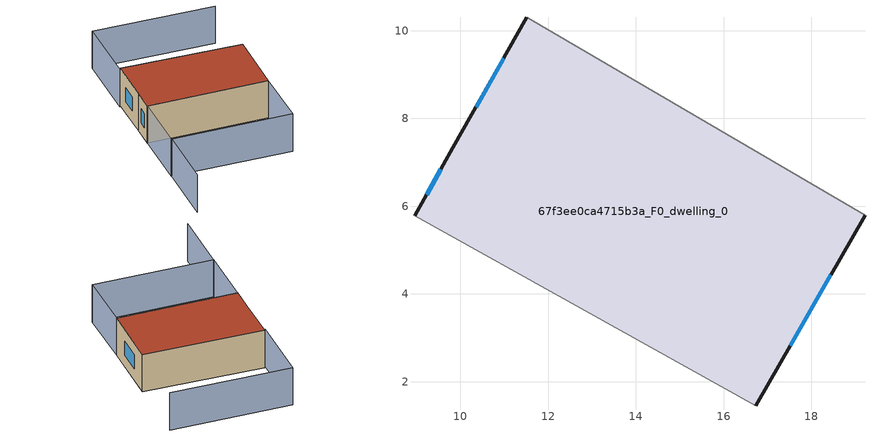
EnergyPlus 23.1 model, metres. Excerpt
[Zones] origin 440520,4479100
67f3ee0ca4715b3a_F0_dwelling_0
 floor ground (EU_floor_Construction): 19.22,5.8 16.74,1.46 8.96,5.78 9.83,7.33 11.51,10.3 z0
 wall outside (EU_wall_Construction): 11.51,10.3 9.83,7.33 8.96,5.78 / 16.74,1.46 19.22,5.8 z0:3
 wall adiabatic (EU_wall_Construction): 8.96,5.78 16.74,1.46 / 19.22,5.8 11.51,10.3 z0:3
 window (EU_Window_Construction): 9.56,6.84 9.23,6.27 / 10.99,9.37 10.36,8.26 / 17.52,2.82 18.45,4.44 z0.94:2.06
 roof outside (EU_roof_Construction): 16.74,1.46 19.22,5.8 11.51,10.3 9.83,7.33 8.96,5.78 z3
shading: 4.3,-2.47 6.78,1.88 / 11.41,10.22 14,14.82 / 21.85,10.35 13.99,14.79 / 16.74,1.46 14.49,-2.54 / 14.49,-2.54 6.73,1.83 / 6.73,1.83 8.98,5.83 / 8.98,5.83 16.74,1.46 z0:3
[Building]
EU S2 Campaign: North Axis=0; Terrain=City; Solar Distribution=FullExterior
[Site:Location]
Madrid: Latitude=40.5; Longitude=-3.5; Time Zone=1; Elevation=609
[SizingPeriod:WeatherFileDays]
AnnualSizingPeriod: Begin Month=1; Begin Day of Month=1; End Month=12; End Day of Month=31; Day of Week for Start Day=Monday; Use Weather File Daylight Saving Period=No; Use Weather File Rain and Snow Indicators=No
[MATERIAL]
EU_InternalMass_Material: Roughness=MediumRough; Thickness=0.1; Conductivity=1; Density=1800; Specific Heat=900; Thermal Absorptance=0.9; Solar Absorptance=0.7; Visible Absorptance=0.7
[MATERIAL:NOMASS] Roughness=MediumRough; Thermal Absorptance=0.9; Solar Absorptance=0.7; Visible Absorptance=0.7
Name | Thermal Resistance
EU_wall_NoMass | 0.461255
EU_roof_NoMass | 0.289352
EU_floor_NoMass | 0.631313
[WINDOWMATERIAL:SIMPLEGLAZINGSYSTEM]
EU_Window_SimpleGlazing: UFactor=3.792; Solar Heat Gain Coefficient=0.85; Visible Transmittance=0.85
[CONSTRUCTION]
EU_wall_Construction: EU_wall_NoMass
EU_roof_Construction: EU_roof_NoMass
EU_floor_Construction: EU_floor_NoMass
EU_InternalMass_Construction: EU_InternalMass_Material
EU_Window_Construction: EU_Window_SimpleGlazing
[ZONE]
67f3ee0ca4715b3a_F0_dwelling_0: Type=1; Multiplier=1; Ceiling Height=autocalculate; Volume=136.337; Floor Area=autocalculate; Part of Total Floor Area=Yes
[INTERNALMASS]
67f3ee0ca4715b3a_F0_dwelling_0_EU_InternalMass: Construction=EU_InternalMass_Construction; Zone or ZoneList=67f3ee0ca4715b3a_F0_dwelling_0; Surface Area=45.4457
[OTHEREQUIPMENT]
EU_Step8_InternalGain_67f3ee0ca4715b3a_F0_dwelling_0_f000: Fuel Type=Electricity; Zone or ZoneList or Space or SpaceList=67f3ee0ca4715b3a_F0_dwelling_0; Schedule=EU_Step8_GainSchedule_67f3ee0ca4715b3a_F0_dwelling_0_f000; Design Level Calculation Method=Watts/Area; Power per Zone Floor Area=1; Fraction Latent=0; Fraction Radiant=0; Fraction Lost=0; Carbon Dioxide Generation Rate=0; EndUse Subcategory=EU_Step8_InternalGains
[ZONEVENTILATION:DESIGNFLOWRATE]
EU_ConstantAir_67f3ee0ca4715b3a_F0_dwelling_0: Zone or ZoneList or Space or SpaceList=67f3ee0ca4715b3a_F0_dwelling_0; Schedule=EU_AlwaysOn; Design Flow Rate Calculation Method=AirChanges/Hour; Air Changes per Hour=0.64; Ventilation Type=Natural; Fan Pressure Rise=0; Fan Total Efficiency=1; Constant Term Coefficient=1; Temperature Term Coefficient=0; Velocity Term Coefficient=0; Velocity Squared Term Coefficient=0; Minimum Indoor Temperature=-100; Maximum Indoor Temperature=100; Delta Temperature=-100; Minimum Outdoor Temperature=-100; Maximum Outdoor Temperature=100; Maximum Wind Speed=40
[HVACTEMPLATE:THERMOSTAT]
EU_HeatOnly_67f3ee0ca4715b3a_F0_dwelling_0: Constant Heating Setpoint=20; Constant Cooling Setpoint=50
[HVACTEMPLATE:ZONE:IDEALLOADSAIRSYSTEM]
67f3ee0ca4715b3a_F0_dwelling_0: Template Thermostat=EU_HeatOnly_67f3ee0ca4715b3a_F0_dwelling_0; System Availability Schedule=EU_AlwaysOn; Maximum Heating Supply Air Temperature=50; Minimum Cooling Supply Air Temperature=13; Maximum Heating Supply Air Humidity Ratio=0.0156; Minimum Cooling Supply Air Humidity Ratio=0.0077; Heating Limit=NoLimit; Cooling Limit=NoLimit; Heating Availability Schedule=EU_AlwaysOn; Cooling Availability Schedule=EU_CoolingOff; Dehumidification Control Type=ConstantSensibleHeatRatio; Cooling Sensible Heat Ratio=0.7; Dehumidification Setpoint=60; Humidification Control Type=None; Humidification Setpoint=30; Outdoor Air Method=None; Outdoor Air Flow Rate per Person=0.00944; Outdoor Air Flow Rate per Zone Floor Area=0; Outdoor Air Flow Rate per Zone=0; Demand Controlled Ventilation Type=None; Outdoor Air Economizer Type=NoEconomizer; Heat Recovery Type=None; Sensible Heat Recovery Effectiveness=0.7; Latent Heat Recovery Effectiveness=0.65
[SIZING:ZONE]
67f3ee0ca4715b3a_F0_dwelling_0: Zone Cooling Design Supply Air Temperature Input Method=SupplyAirTemperature; Zone Cooling Design Supply Air Temperature=13; Zone Heating Design Supply Air Temperature Input Method=SupplyAirTemperature; Zone Heating Design Supply Air Temperature=50; Zone Cooling Design Supply Air Humidity Ratio=0.008; Zone Heating Design Supply Air Humidity Ratio=0.008; Cooling Design Air Flow Method=DesignDay; Cooling Design Air Flow Rate=0; Cooling Minimum Air Flow per Zone Floor Area=0.000762; Cooling Minimum Air Flow=0; Cooling Minimum Air Flow Fraction=0.2; Heating Design Air Flow Method=DesignDay; Heating Design Air Flow Rate=0; Heating Maximum Air Flow per Zone Floor Area=0.002032; Heating Maximum Air Flow=0.141576; Heating Maximum Air Flow Fraction=0.3; Account for Dedicated Outdoor Air System=No; Dedicated Outdoor Air System Control Strategy=NeutralSupplyAir; Dedicated Outdoor Air Low Setpoint Temperature for Design=autosize; Dedicated Outdoor Air High Setpoint Temperature for Design=autosize; Zone Load Sizing Method=Sensible Load Only No Latent Load; Zone Latent Cooling Design Supply Air Humidity Ratio Input Method=HumidityRatioDifference; Zone Cooling Design Supply Air Humidity Ratio Difference=0.005; Zone Latent Heating Design Supply Air Humidity Ratio Input Method=HumidityRatioDifference; Zone Humidification Design Supply Air Humidity Ratio Difference=0.005
[SCHEDULE:CONSTANT]
Name | Hourly Value
EU_AlwaysOn | 1
EU_CoolingOff | 0
[SCHEDULE:FILE]
EU_Step8_GainSchedule_67f3ee0ca4715b3a_F0_dwelling_0_f000: File=../../schedules/67f3ee0ca4715b3a/67f3ee0ca4715b3a_F0_dwelling_0_f000_gain.csv; Column Number=1; Rows to Skip at Top=0; Number of Hours of Data=8760; Column Separator=Comma; Interpolate to Timestep=No; Minutes per Item=60; Adjust Schedule for Daylight Savings=Yes
